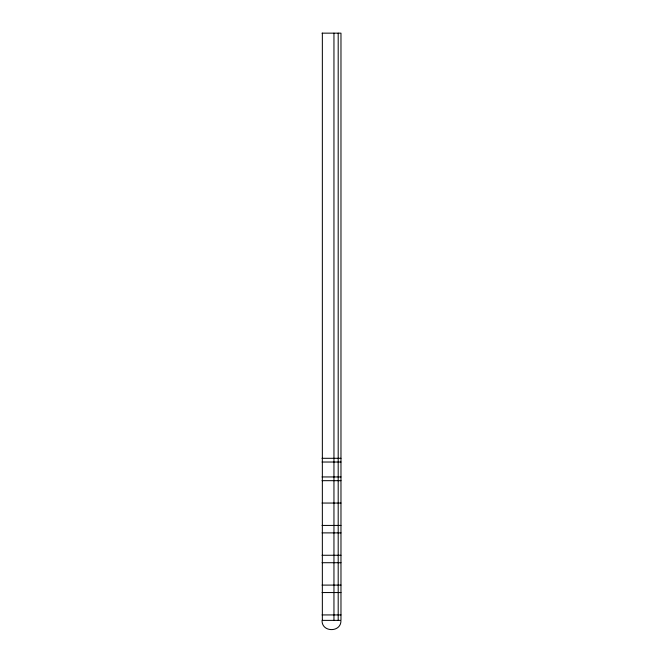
<?xml version="1.0" encoding="UTF-8"?>
<svg xmlns="http://www.w3.org/2000/svg" width="663" height="663" viewBox="0 0 663 663"><rect width="100%" height="100%" fill="white"/><g stroke="black" fill="none" stroke-linecap="round" stroke-linejoin="round"><path stroke-width="0.99" d="M340.939 621.206C340.55 632.394 322.45 632.394 322.061 621.206M322.027 33.15L340.973 33.15L340.973 620.377L322.027 620.377M322.027 458.299L340.973 458.299M322.027 462.028L340.973 462.028M322.027 476.946L340.973 476.946M322.027 480.675L340.973 480.675M322.027 503.051L340.973 503.051M322.027 525.428L340.973 525.428M322.027 532.886L340.973 532.886M322.027 555.263L340.973 555.263M322.027 562.721L340.973 562.721M322.027 585.097L340.973 585.097M322.027 592.556L340.973 592.556M322.027 614.933L340.973 614.933M338.196 33.15L338.196 620.377M333.953 33.15L333.953 620.377M322.351 33.15L322.351 620.377"/></g></svg>
